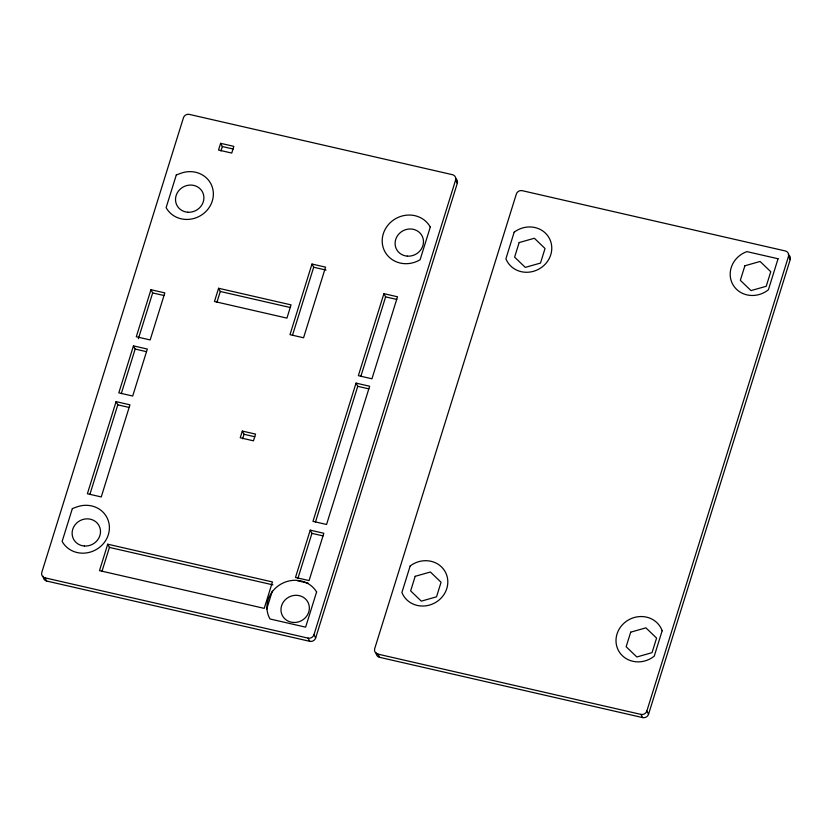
<?xml version="1.0" encoding="UTF-8"?>
<svg xmlns="http://www.w3.org/2000/svg" width="832" height="832" viewBox="0 0 832 832"><rect width="100%" height="100%" fill="white"/><g stroke="black" fill="none" stroke-linecap="round" stroke-linejoin="round"><path stroke-width="1.25" d="M116.085 401.638L87.381 493.761L101.254 496.933L129.948 404.82L116.085 401.638L117.79 404.841L89.856 494.51M133.453 345.873L118.82 392.85L132.694 396.032L147.326 349.045L133.453 345.873L135.158 349.076L121.295 393.588M150.956 289.713L136.292 336.762L150.166 339.945L164.819 292.895L150.956 289.713L152.662 292.926L138.382 338.728M220.615 143.322L218.525 150.03L231.743 153.067L233.834 146.349L220.615 143.322L222.321 146.536L220.927 151.008M107.723 544.201L99.486 570.627L264.212 608.369L272.449 581.953L107.723 544.201L109.429 547.414L101.941 571.438M218.587 288.267L214.469 301.506L286.936 318.115L291.054 304.876L218.587 288.267L220.293 291.481L216.923 302.307M242.32 431.07L240.23 437.778L253.458 440.814L255.549 434.106L242.32 431.07L244.026 434.283L242.632 438.755M311.979 264.035L289.983 334.651L303.566 337.771L325.572 267.145L311.979 264.035L313.685 267.249L292.458 335.379M266.666 609.18L272.282 591.167M310.232 530.15L295.485 577.47L309.088 580.59L323.825 533.27L310.232 530.15L311.938 533.364L297.95 578.261M356.034 383.115L312.967 521.362L326.56 524.482L369.637 386.235L356.034 383.115L357.739 386.329L315.442 522.101M383.906 293.665L358.353 375.669L371.956 378.789L397.509 296.785L383.906 293.665L385.611 296.878L360.828 376.428M44.959 577.824L308.048 638.113A4.805 4.451 -28 0 0 313.955 634.733L455.582 180.138A4.805 4.451 -28 0 0 452.431 174.678L189.342 114.4A4.805 4.451 -28 0 0 183.446 117.77L41.808 572.374A4.805 4.451 -28 0 0 44.959 577.824L46.665 581.038L309.754 641.316A4.805 4.451 -28 0 0 315.661 637.946L457.288 183.342A4.805 4.451 -28 0 0 455.416 178.391M377.863 654.108L640.952 714.397A4.805 4.451 -28 0 0 646.849 711.017L788.486 256.412A4.805 4.451 -28 0 0 785.335 250.962L522.246 190.684A4.805 4.451 -28 0 0 516.339 194.054L374.702 648.658A4.805 4.451 -28 0 0 377.863 654.108L379.569 657.322L642.658 717.6A4.805 4.451 -28 0 0 648.554 714.23L790.192 259.626A4.805 4.451 -28 0 0 788.32 254.675M222.321 146.536L233.137 149.011M313.685 267.249L326.04 270.078M385.611 296.878L396.739 299.426M220.293 291.481L290.264 307.507M152.662 292.926L164.008 295.526M357.739 386.329L368.867 388.877M135.158 349.076L146.515 351.676M117.79 404.841L129.137 407.451M244.026 434.283L254.842 436.758M311.938 533.364L323.066 535.912M297.19 580.684L308.318 583.232M109.429 547.414L272.886 584.865M788.486 256.412L790.192 259.626M455.582 180.138L457.288 183.342M646.849 711.017L648.554 714.23M640.952 714.397L642.658 717.6M313.955 634.733L315.661 637.946M308.048 638.113L309.754 641.316M379.569 657.322A4.805 4.451 -28 0 1 376.22 652.87M46.665 581.038A4.805 4.451 -28 0 1 43.358 576.254M514.166 232.19L505.908 258.794A24.045 22.266 -28 0 0 538.314 269.402A24.045 22.266 -28 0 0 548.434 236.777A24.045 22.266 -28 0 0 514.166 232.19M72.353 508.591L62.13 541.414A25.397 23.514 -28 0 0 94.546 550.462A25.397 23.514 -28 0 0 107.765 519.293A25.397 23.514 -28 0 0 76.742 506.969L72.353 508.591M176.301 174.959L166.119 207.636A25.355 23.483 -28 0 0 198.494 216.746A25.355 23.483 -28 0 0 211.723 185.598A25.355 23.483 -28 0 0 180.69 173.326L176.301 174.959M316.607 591.937L305.635 627.151L270.026 618.998A26.936 24.939 -28 0 1 280.779 584.199A26.936 24.939 -28 0 1 316.607 591.937M430.279 227.094L420.118 259.719A25.802 23.889 -28 0 1 385.289 252.346A25.802 23.889 -28 0 1 395.803 218.577A25.802 23.889 -28 0 1 430.279 227.094M410.176 565.958L401.918 592.478A24.045 22.266 -28 0 0 434.304 603.179A24.045 22.266 -28 0 0 444.475 570.534A24.045 22.266 -28 0 0 410.176 565.958M415.178 576.326L410.644 590.886L421.314 601.141L436.53 596.825L441.064 582.254L430.394 572.01L415.178 576.326M519.147 242.57L514.613 257.14L525.283 267.384L540.498 263.068L545.033 248.508L534.362 238.254L519.147 242.57M630.698 632.164L626.153 646.724L636.834 656.978L652.038 652.662L656.583 638.092L645.902 627.848L630.698 632.164M744.879 265.782L740.334 280.342L751.015 290.597L766.23 286.281L770.765 271.71L760.084 261.466L744.879 265.782M662.147 630.77L654.254 656.126A24.045 22.266 -28 0 1 619.466 652.226A24.045 22.266 -28 0 1 629.741 619.268A24.045 22.266 -28 0 1 662.147 630.77M778.055 258.752L768.394 289.775A24.045 22.266 -28 0 1 732.857 284.544A24.045 22.266 -28 0 1 746.897 251.618L778.055 258.752M293.228 622.461A14.425 13.364 -28 0 0 308.308 602.971A14.425 13.364 -28 0 0 283.941 601.255A14.425 13.364 -28 0 0 293.228 622.461M407.358 256.142A14.425 13.364 -28 0 0 422.438 236.652A14.425 13.364 -28 0 0 398.07 234.936A14.425 13.364 -28 0 0 407.358 256.142M187.772 212.233A14.425 13.364 -28 0 0 202.852 192.733A14.425 13.364 -28 0 0 178.485 191.027A14.425 13.364 -28 0 0 187.772 212.233M84.375 546.01A14.425 13.364 -28 0 0 99.455 526.521A14.425 13.364 -28 0 0 75.088 524.805A14.425 13.364 -28 0 0 84.375 546.01"/></g></svg>
